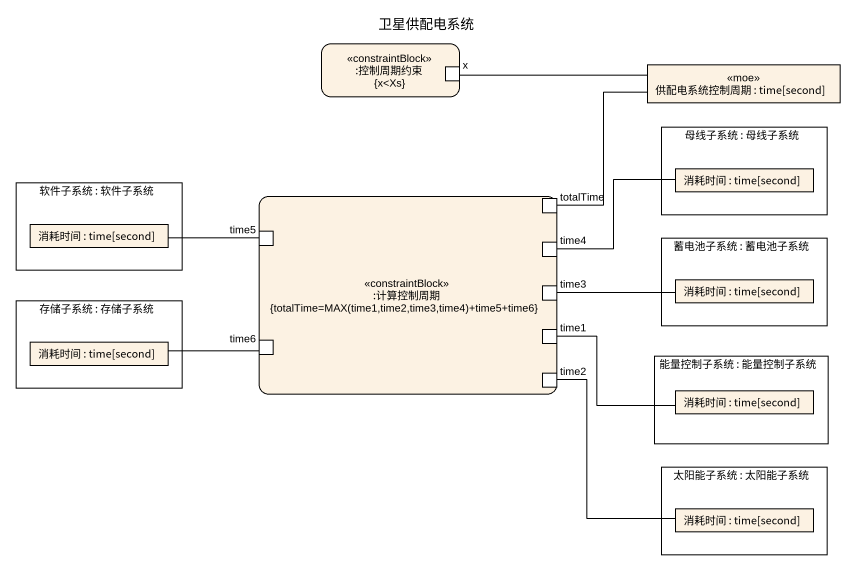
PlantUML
@startuml
title 卫星供配电系统
rectangle ":控制周期约束\n{x<Xs}" as 控制周期约束 <<constraintBlock>> {
  port "x" as x_
}
rectangle "供配电系统控制周期 : time[second]" as 供配电系统控制周期 <<moe>>
rectangle "母线子系统 : 母线子系统" as 母线子系统 {
  rectangle "消耗时间 : time[second]" as 消耗时间
}
rectangle "软件子系统 : 软件子系统" as 软件子系统 {
  rectangle "消耗时间 : time[second]" as 消耗时间_2
}
rectangle ":计算控制周期\n{totalTime=MAX(time1,time2,time3,time4)+time5+time6}" as 计算控制周期 <<constraintBlock>> {
  port time5
  port totalTime
  port time4
  port time1
  port time3
  port time6
  port time2
}
rectangle "蓄电池子系统 : 蓄电池子系统" as 蓄电池子系统 {
  rectangle "消耗时间 : time[second]" as 消耗时间_3
}
rectangle "存储子系统 : 存储子系统" as 存储子系统 {
  rectangle "消耗时间 : time[second]" as 消耗时间_4
}
rectangle "能量控制子系统 : 能量控制子系统" as 能量控制子系统 {
  rectangle "消耗时间 : time[second]" as 消耗时间_5
}
rectangle "太阳能子系统 : 太阳能子系统" as 太阳能子系统 {
  rectangle "消耗时间 : time[second]" as 消耗时间_6
}
x_ -right- 供配电系统控制周期
消耗时间_2 -right- time5
totalTime -up- 供配电系统控制周期
time4 -right- 消耗时间
time1 -right- 消耗时间_5
time3 -right- 消耗时间_3
消耗时间_4 -right- time6
time2 -- 消耗时间_6
@enduml
